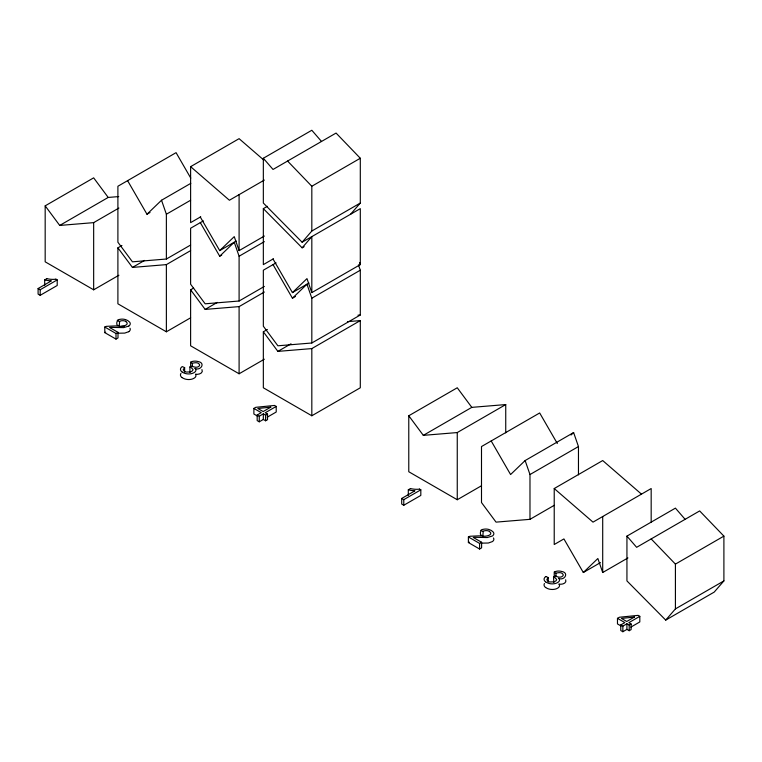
<?xml version="1.0" encoding="UTF-8"?>
<svg xmlns="http://www.w3.org/2000/svg" width="762" height="762" viewBox="0 0 762 762"><rect width="100%" height="100%" fill="white"/><g stroke="black" fill="none" stroke-linecap="round" stroke-linejoin="round"><path stroke-width="1.14" d="M263.338 158.258L263.338 203.044L302.123 242.23L311.82 231.029L360.302 203.044L360.302 158.258L336.061 133.064L273.034 169.45L263.338 158.258L311.82 130.264L321.516 141.465M267.376 206.311L263.338 208.636L302.123 247.821L311.82 236.63L311.82 292.608L360.302 264.624L360.302 208.636L302.123 242.23M350.606 214.236L360.302 203.044M626.936 536.124L626.936 580.911L665.721 620.097L675.418 608.895L723.9 580.911L723.9 536.124L699.659 510.931L636.632 547.316L626.936 536.124L675.418 508.13L685.114 519.332M723.9 580.911L714.204 592.103L665.721 620.097M127.597 180.651L146.98 214.236L161.525 200.244L190.814 183.337M200.311 217.037L219.704 250.622L234.248 236.63L239.097 250.622L264.347 236.049M200.311 222.637L219.704 256.223L234.248 242.23L239.097 256.223L239.097 301.009L205.159 303.809L190.614 284.216L190.614 228.238L203.34 220.885M273.034 259.023L292.427 292.608L306.972 278.616L311.82 292.608M273.034 264.624L292.427 298.209L306.972 284.216L311.82 298.209L311.82 342.995L277.882 345.796L263.338 326.203L263.338 270.215L276.063 262.871M578.463 474.84L578.463 446.551L573.615 432.559L525.132 460.553L510.588 474.545L491.195 440.96M571.043 435.026L573.615 432.559M641.48 494.138L602.704 460.553L554.222 488.537L554.222 544.516L563.918 538.924L583.311 572.51L597.856 558.517L602.704 572.51L627.945 557.936M182.032 372.008A7.449 4.296 0 0 1 182.232 366.57L184.633 367.636L183.318 369.446A3.934 2.267 0 0 0 183.299 369.808L184.071 371.104L186.014 372.056L190.662 371.904L192.519 370.789L193.081 369.541L190.795 367.236L189.929 366.913L189.929 372.513M545.868 576.52L548.23 577.558L546.926 579.368A3.934 2.267 0 0 0 546.897 579.739L547.668 581.025L549.612 581.977L554.26 581.825L556.127 580.711L556.679 579.463L554.403 577.158L553.526 576.834L553.793 582.53M128.768 326.079L123.644 327.622L112.843 327.412A22.536 13.011 0 0 0 112.004 327.403A9.649 5.572 0 0 0 109.69 327.546L118.005 332.346L118.005 337.947L116.005 339.1L104.794 332.632L104.794 327.031A5.248 3.029 0 0 1 106.48 326.336L115.405 325.917A64.351 37.148 0 0 0 118.786 326.069C121.463 327.031 130.797 325.079 125.759 321.469M128.768 331.68L124.739 333.099L117.71 333.223M118.91 275.234L93.659 289.817L45.177 261.823L45.177 205.845L93.659 177.851L108.204 197.444L118.729 196.577M45.177 205.845L59.722 225.438L108.204 197.444M59.722 225.438L93.659 222.637L118.91 208.055M200.72 216.808L190.614 222.637L190.614 166.659L239.097 138.665L263.776 160.039M146.98 214.236L150.019 212.493M46.701 278.749L44.691 279.911L44.691 285.512M190.767 178.108L176.07 152.657L117.9 186.252L117.9 242.23L132.445 261.823L166.373 259.023L166.373 214.236L190.614 200.244M55.864 279.121L57.207 279.902L57.207 285.493L40.186 295.323L38.1 294.122L38.1 288.531L51.368 280.864A18.278 10.554 0 0 1 44.729 279.864M38.1 288.531L40.186 289.731L57.207 279.902M190.614 317.802L166.373 331.794L117.9 303.809L117.9 247.831L121.939 245.497M264.347 180.07L229.4 200.244L190.614 166.659M117.9 247.831L132.445 267.424L144.561 260.423M166.373 259.023L190.614 245.031M132.445 267.424L166.373 264.624L190.614 250.622M311.82 231.029L311.82 186.252L360.302 158.258M219.704 250.622L236.268 241.059M219.704 256.223L221.723 255.06M239.097 256.223L264.347 241.649M264.347 359.207L239.097 373.78L190.614 345.796L190.614 289.808L193.643 288.065M104.794 327.031L116.005 333.499L118.005 332.346M273.434 258.785L263.338 264.624L263.338 208.636M302.123 247.821L304.143 246.659M190.614 289.808L205.159 309.41L217.284 302.409M239.097 301.009L264.347 286.426M205.159 309.41L239.097 306.61L264.347 292.027M292.427 292.608L308.991 283.045M292.427 298.209L295.456 296.456M311.82 298.209L360.302 270.215L358.435 264.833M347.424 321.659L360.302 320.602L360.302 387.782L311.82 415.766L263.338 387.782L263.338 331.794L267.376 329.46M263.338 331.794L277.882 351.387L291.008 343.805M311.82 342.995L360.302 315.001L360.302 270.215M277.882 351.387L311.82 348.586L360.302 320.602M257.556 416.138L253.879 414.014L253.879 408.413L255.784 407.318L274.51 405.441L276.215 406.422L276.215 412.023L267.224 417.205M276.215 406.422L265.224 412.766L267.519 414.09L267.519 419.681L265.605 420.786L263.319 419.462L259.261 421.805L257.175 420.605L257.175 415.004L261.233 412.661L253.879 408.413M257.175 415.004L259.261 416.214L263.319 413.871L265.605 415.185L267.519 414.09M481.498 485.746L457.257 499.739L408.775 471.745L408.775 415.766L457.257 387.772L471.802 407.365L505.739 404.574L505.739 432.854M408.775 415.766L423.32 435.359L471.802 407.365M423.32 435.359L457.257 432.559L505.739 404.574M410.308 488.671L408.299 489.833L408.299 495.433M419.471 489.052L420.815 489.823L420.815 495.424L403.784 505.254L401.698 504.044L401.698 498.453L414.966 490.795A18.278 10.554 0 0 1 408.327 489.795M401.698 498.453L403.784 499.653L420.815 489.823M557.308 443.503L539.677 412.966L481.498 446.551L481.498 502.539L496.043 522.132L529.981 519.332L529.981 474.545L578.463 446.551M468.392 536.953L479.603 543.43L481.603 542.268L481.603 547.868L479.603 549.021L468.392 542.554L468.392 536.953A5.248 3.029 0 0 1 470.087 536.258L479.003 535.838A64.351 37.148 0 0 0 482.394 535.991C485.07 536.962 494.395 535.01 489.366 531.39M529.981 519.332L554.222 505.33M583.311 572.51L600.475 562.594M675.418 608.895L675.418 564.109L723.9 536.124M621.163 626.059L617.477 623.935L617.477 618.344L619.392 617.239L638.118 615.363L639.813 616.344L639.813 621.944L630.822 627.136M639.813 616.344L628.831 622.687L631.117 624.011L631.117 629.612L629.212 630.707L626.916 629.393L622.859 631.736L620.773 630.526L620.773 624.935L624.84 622.592L617.477 618.344M620.773 624.935L622.859 626.135L626.916 623.792L629.212 625.116L631.117 624.011M119.234 326.098L119.634 321.412M482.832 536.029L483.232 531.333M118.291 325.431C115.757 326.45 116.329 318.726 119.939 319.345A6.62 3.829 0 0 1 125.549 319.64M481.898 535.362C479.365 536.372 479.936 528.647 483.546 529.266A6.62 3.829 0 0 1 489.147 529.561L490.709 530.2A12.344 7.125 0 0 1 491.614 530.704L493.166 531.99A6.572 3.791 0 0 1 493.814 533.343A7.01 4.048 0 0 1 493.833 533.743A6.382 3.686 0 0 1 492.376 536.01L487.251 537.543L476.45 537.343A22.536 13.011 0 0 0 475.602 537.324A9.649 5.572 0 0 0 473.288 537.467L481.603 542.268M189.929 366.913L192.176 366.122M553.526 576.834L555.774 576.043M194.91 368.456C200.787 371.17 205.94 362.712 197.996 361.512C195.786 360.893 193.405 361.026 191.252 361.779C190.595 364.388 194.348 362.436 196.253 362.731C198.234 362.531 201.301 365.15 198.587 366.56A5.048 2.915 0 0 1 198.225 366.751L197.653 366.979A3.181 1.838 0 0 1 195.605 367.208L195.386 367.179A6.172 3.562 0 0 1 192.3 366.198M558.517 578.377C564.385 581.101 569.547 572.643 561.594 571.433C559.394 570.824 557.003 570.948 554.85 571.7C554.193 574.319 557.946 572.367 559.851 572.653C561.832 572.452 564.909 575.072 562.194 576.482A5.048 2.915 0 0 1 561.823 576.672L561.261 576.901A3.181 1.838 0 0 1 559.203 577.129L558.984 577.101A6.172 3.562 0 0 1 555.898 576.12M357.959 315.192L360.302 315.001M481.317 543.144L488.337 543.02L492.366 541.601A6.382 3.686 0 0 0 493.852 539.344A7.01 4.048 0 0 0 493.814 538.944A6.572 3.791 0 0 0 493.443 537.962M195.539 374.171C198.244 374.971 203.892 373.17 201.93 369.58M558.937 584.063C561.604 584.835 567.138 583.416 565.69 579.758M125.549 319.63L127.111 320.278A12.344 7.125 0 0 1 128.016 320.783L129.569 322.069A6.572 3.791 0 0 1 130.216 323.421A7.01 4.048 0 0 1 130.226 323.821A6.382 3.686 0 0 1 128.778 326.088M545.716 581.892L546.211 582.225A10.611 6.125 0 0 0 547.116 582.72L547.764 583.016A7.83 4.524 0 0 0 552.126 583.873A8.372 4.829 0 0 0 552.898 583.844A7.068 4.077 0 0 0 556.946 582.92L557.222 582.778A6.125 3.534 0 0 0 558.775 578.291M545.716 587.492L546.211 587.826A10.611 6.125 0 0 0 547.116 588.321L547.764 588.616A7.83 4.524 0 0 0 552.126 589.464A8.372 4.829 0 0 0 552.898 589.445A7.068 4.077 0 0 0 556.946 588.521L557.222 588.369A6.125 3.534 0 0 0 559.127 584.33M182.118 371.97L182.613 372.304A10.611 6.125 0 0 0 183.509 372.799L184.166 373.094A7.83 4.524 0 0 0 188.519 373.942A8.372 4.829 0 0 0 189.3 373.923A7.068 4.077 0 0 0 193.338 372.999L193.624 372.856A6.125 3.534 0 0 0 195.177 368.37M182.118 377.561L182.613 377.895A10.611 6.125 0 0 0 183.509 378.4L184.166 378.685A7.83 4.524 0 0 0 188.519 379.543A8.372 4.829 0 0 0 189.3 379.524A7.068 4.077 0 0 0 193.338 378.6L193.624 378.447A6.125 3.534 0 0 0 195.701 374.694M480.908 530.181L482.832 531.543M117.31 320.259L119.234 321.621M554.222 488.537L593.007 522.132L651.177 488.537L651.177 522.361M287.579 161.058L311.82 186.252M651.177 538.924L675.418 564.109M525.132 460.553L529.981 474.545M359.55 262.471L360.302 264.624M161.525 200.244L166.373 214.236M629.212 625.116L629.212 630.707M626.916 623.792L626.916 629.393M622.859 626.135L622.859 631.736M602.704 516.531L602.704 572.51M555.946 573.348L555.946 576.701M554.231 571.929L554.231 577.529M548.23 577.558L548.23 582.035M479.603 543.43L479.603 549.021M457.257 432.559L457.257 499.739M403.784 499.653L403.784 505.254M311.82 348.586L311.82 415.766M265.605 415.185L265.605 420.786M263.319 413.871L263.319 419.462M259.261 416.214L259.261 421.805M239.097 194.643L239.097 250.622M239.097 306.61L239.097 373.78M192.338 363.417L192.338 366.779M190.633 362.007L190.633 366.484M184.633 367.636L184.633 372.113M166.373 264.624L166.373 331.794M116.005 333.499L116.005 339.1M93.659 222.637L93.659 289.817M40.186 289.731L40.186 295.323M182.032 377.609A7.449 4.296 0 0 1 180.946 373.409M104.794 332.632A5.248 3.029 0 0 1 105.689 332.194M128.778 331.68A6.382 3.686 0 0 0 130.254 329.413A7.01 4.048 0 0 0 130.207 329.022A6.572 3.791 0 0 0 129.95 328.232M120.844 326.479A4.686 2.705 0 0 1 124.416 326.469M119.548 321.354A4.686 2.705 0 0 1 125.863 321.402M55.902 279.216A14.802 8.544 0 0 1 46.825 278.606M468.392 542.554A5.248 3.029 0 0 1 469.287 542.115M483.146 531.276A4.686 2.705 0 0 1 489.471 531.333M545.63 587.531A7.449 4.296 0 0 1 544.439 583.521M545.63 581.93A7.449 4.296 0 0 1 545.83 576.501M419.5 489.147A14.802 8.544 0 0 1 410.423 488.528M270.786 407.146L263.147 411.566L257.832 408.499L270.786 407.146M634.394 617.068L626.745 621.487L621.44 618.42L634.394 617.068"/></g></svg>
